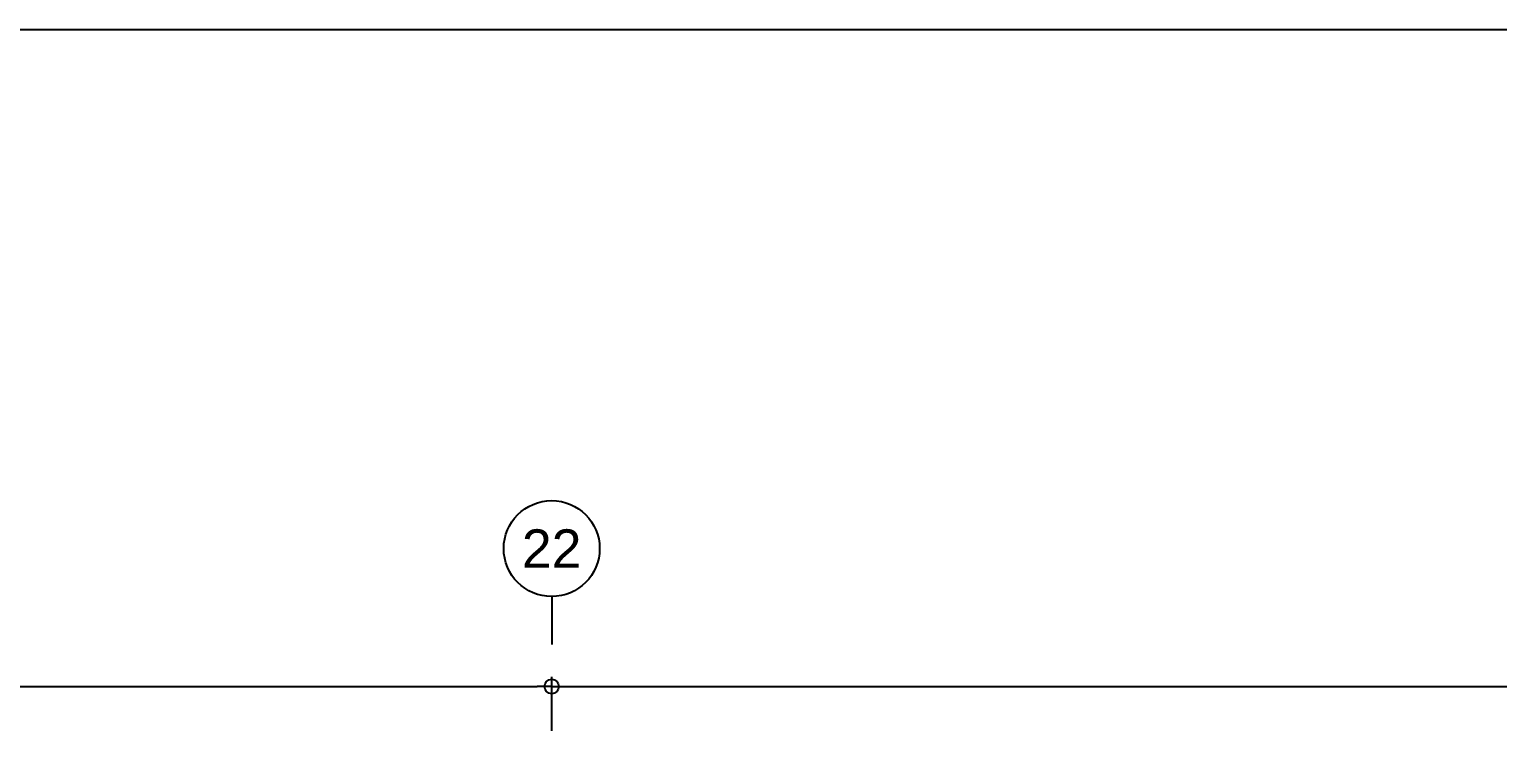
# Model space of a CAD drawing. Header units: millimetres. Extents: x 3774 to 718460, y -768339 to 192544.
# Drawn here: x 362925 to 370577, y -717544 to -713864 of the extents above; entities that cross this region are included whole.
import ezdxf
from ezdxf.enums import TextEntityAlignment as Align

# ---------------------------------------------------------------- set-up
doc = ezdxf.new("R2010")
doc.units = ezdxf.units.MM
doc.linetypes.add('TA_GL_000.70000', pattern=[1.925, 0.7, -0.175, 0.175, -0.175, 0.7])
for name, color, linetype in [('000 - 0_SYM_DWG_DIMS_SUB_COLOR_1', 7, 'Continuous'), ('000 - 0_SYM_DWG_GRID-BUBBLE_MAIN_COLOR_1', 7, 'Continuous'), ('000 - 0_SYM_DWG_GRIDLINE_MAIN_COLOR_1', 7, 'Continuous'), ('000 - 0_SYM_DWG_GRIDLINE_MAIN_COLOR_251', 7, 'Continuous'), ('DIM', 7, 'Continuous')]:
    doc.layers.add(name, color=color, linetype=linetype)
doc.styles.add('ARIAL', font='arial.ttf')
doc.styles.add('FAMELINE_FOR_CKST', font='arial.ttf')
doc.styles.add('TA', font='', dxfattribs={"height": 4.5})
doc.styles.get('TA').set_extended_font_data('Cordia New')
doc.dimstyles.new('FAMELINE-CKST_C-C', dxfattribs={"dimtxt": 0.3, "dimasz": 0.15, "dimexe": 0.1, "dimexo": 0.1, "dimgap": 0.05, "dimtad": 1, "dimzin": 0, "dimdsep": 46, "dimtxsty": 'FAMELINE_FOR_CKST', "dimblk": 'ORIGIN', "dimblk1": 'ORIGIN', "dimblk2": 'ORIGIN', "dimsah": 1, "dimcen": 0.1, "dimdle": 0.1, "dimclrd": 7, "dimclre": 7, "dimclrt": 7, "dimadec": 0, "dimazin": 0, "dimtfac": 1, "dimtix": 1, "dimtmove": 2, "dimatfit": 3, "dimfxl": 1, "dimtolj": 1, "dimtzin": 0, "dimlwd": -1, "dimlwe": -1, "dimarcsym": 0})

# ---------------------------------------------------------------- blocks, each defined once
blk = doc.blocks.new('W-1-PP19-ST-ENT2_20260406-084955_STANDARD_PAPER_BLOCK')
at = {"layer": 'DIM', "color": 7}
blk.add_lwpolyline([(775, 0), (0, 0), (0, 443.999987), (775, 443.999987)], close=True, dxfattribs=at)
blk = doc.blocks.new('*U5742')
at = {"layer": '000 - 0_SYM_DWG_GRIDLINE_MAIN_COLOR_1', "color": 7}
blk.add_line((20, 0), (15, 0), dxfattribs=at)
blk.add_circle((25, 0), 5, dxfattribs=at)
at = {"color": 7, "style": 'TA', "flags": 1}
blk.add_attdef('LOCATION', (6, -6), '', height=4.5, rotation=270, dxfattribs=at)
at = {"layer": '000 - 0_SYM_DWG_GRID-BUBBLE_MAIN_COLOR_1', "color": 7, "style": 'ARIAL'}
blk.add_attdef('GRID-HEAD', text='', height=4, rotation=270, dxfattribs=at).set_placement((25, 0), align=Align.MIDDLE_CENTER)
blk = doc.blocks.new('_Origin')
at = {"color": 7, "linetype": 'ByBlock', "lineweight": -2}
blk.add_line((0, 0), (-1, 0), dxfattribs=at)
blk.add_circle((0, 0), 0.5, dxfattribs=at)
blk = doc.blocks.new('*D8327')
at = {"layer": '000 - 0_SYM_DWG_DIMS_SUB_COLOR_1', "color": 7, "transparency": 16777216}
for p, q in [((0, 7803), (0, 8084.2)), ((11400, 7803), (11400, 8084.2)), ((75, 8034.2), (11325, 8034.2))]:
    blk.add_line(p, q, dxfattribs=at)
at = {"layer": 'Defpoints', "color": 7, "transparency": 16777216}
for p in [(11400, 8034.2), (0, 7753), (11400, 7753)]:
    blk.add_point(p, dxfattribs=at)
at = {"layer": '000 - 0_SYM_DWG_DIMS_SUB_COLOR_1', "color": 7, "transparency": 16777216, "xscale": 75, "yscale": 75, "zscale": 75, "rotation": 180}
blk.add_blockref('_Origin', (0, 8034.2), dxfattribs=at)
at = {"layer": '000 - 0_SYM_DWG_DIMS_SUB_COLOR_1', "color": 7, "transparency": 16777216, "xscale": 75, "yscale": 75, "zscale": 75}
blk.add_blockref('_Origin', (11400, 8034.2), dxfattribs=at)
at = {"layer": '000 - 0_SYM_DWG_DIMS_SUB_COLOR_1', "color": 7, "transparency": 16777216, "insert": (5700, 8135.8), "char_height": 150, "attachment_point": 5, "style": 'FAMELINE_FOR_CKST'}
blk.add_mtext('\\A1;11400', dxfattribs=at)
blk = doc.blocks.new('*D8328')
at = {"layer": '000 - 0_SYM_DWG_DIMS_SUB_COLOR_1', "color": 7, "transparency": 16777216}
for p, q in [((11400, 7803), (11400, 8084.2)), ((22800, 7803), (22800, 8084.2)), ((11475, 8034.2), (22725, 8034.2))]:
    blk.add_line(p, q, dxfattribs=at)
at = {"layer": 'Defpoints', "color": 7, "transparency": 16777216}
for p in [(22800, 8034.2), (11400, 7753), (22800, 7753)]:
    blk.add_point(p, dxfattribs=at)
at = {"layer": '000 - 0_SYM_DWG_DIMS_SUB_COLOR_1', "color": 7, "transparency": 16777216, "xscale": 75, "yscale": 75, "zscale": 75, "rotation": 180}
blk.add_blockref('_Origin', (11400, 8034.2), dxfattribs=at)
at = {"layer": '000 - 0_SYM_DWG_DIMS_SUB_COLOR_1', "color": 7, "transparency": 16777216, "xscale": 75, "yscale": 75, "zscale": 75}
blk.add_blockref('_Origin', (22800, 8034.2), dxfattribs=at)
at = {"layer": '000 - 0_SYM_DWG_DIMS_SUB_COLOR_1', "color": 7, "transparency": 16777216, "insert": (17100, 8135.8), "char_height": 150, "attachment_point": 5, "style": 'FAMELINE_FOR_CKST'}
blk.add_mtext('\\A1;11400', dxfattribs=at)
blk = doc.blocks.new('W-1-PP19-SE-ENT3_20260407-084520_PP19_ENT3_MAIN_DIMS_PL')
at = {"layer": '000 - 0_SYM_DWG_GRIDLINE_MAIN_COLOR_251', "color": 7, "linetype": 'TA_GL_000.70000', "xscale": 50.0000000000001, "yscale": 50.0000000000001, "zscale": 50.0000000000001, "rotation": 90}
blk.add_blockref('*U5742', (11400, 7503), dxfattribs=at).add_auto_attribs({'GRID-HEAD': '22'})
at = {"layer": '000 - 0_SYM_DWG_DIMS_SUB_COLOR_1', "color": 7}
for base, p1, p2, override, picture, middle in [((11400, 8034.2), (0, 7753), (11400, 7753), {"dimscale": 500, "dimdec": 0, "dimlfac": 1, "dimclrd": 7, "dimclre": 7, "dimclrt": 7}, '*D8327', (5700, 8135.8)), ((22800, 8034.2), (11400, 7753), (22800, 7753), {"dimscale": 500, "dimdec": 0, "dimclrd": 7, "dimclre": 7, "dimclrt": 7}, '*D8328', (17100, 8135.8))]:
    dim = blk.add_linear_dim(base=base, p1=p1, p2=p2, angle=180, dimstyle='FAMELINE-CKST_C-C', override=override, dxfattribs=at)
    dim.commit()
    dim.dimension.update_dxf_attribs({"geometry": picture, "text_midpoint": middle})

msp = doc.modelspace()

# ---------------------------------------------------------------- block references
at = {"color": 7}
msp.add_blockref('W-1-PP19-SE-ENT3_20260407-084520_PP19_ENT3_MAIN_DIMS_PL', (354246.645, -725322.382), dxfattribs=at)
at = {"layer": 'DIM', "color": 7, "xscale": 50, "yscale": 50, "zscale": 50}
msp.add_blockref('W-1-PP19-ST-ENT2_20260406-084955_STANDARD_PAPER_BLOCK', (344156.649, -736063.653), dxfattribs=at)

doc.saveas('drawing.dxf')
